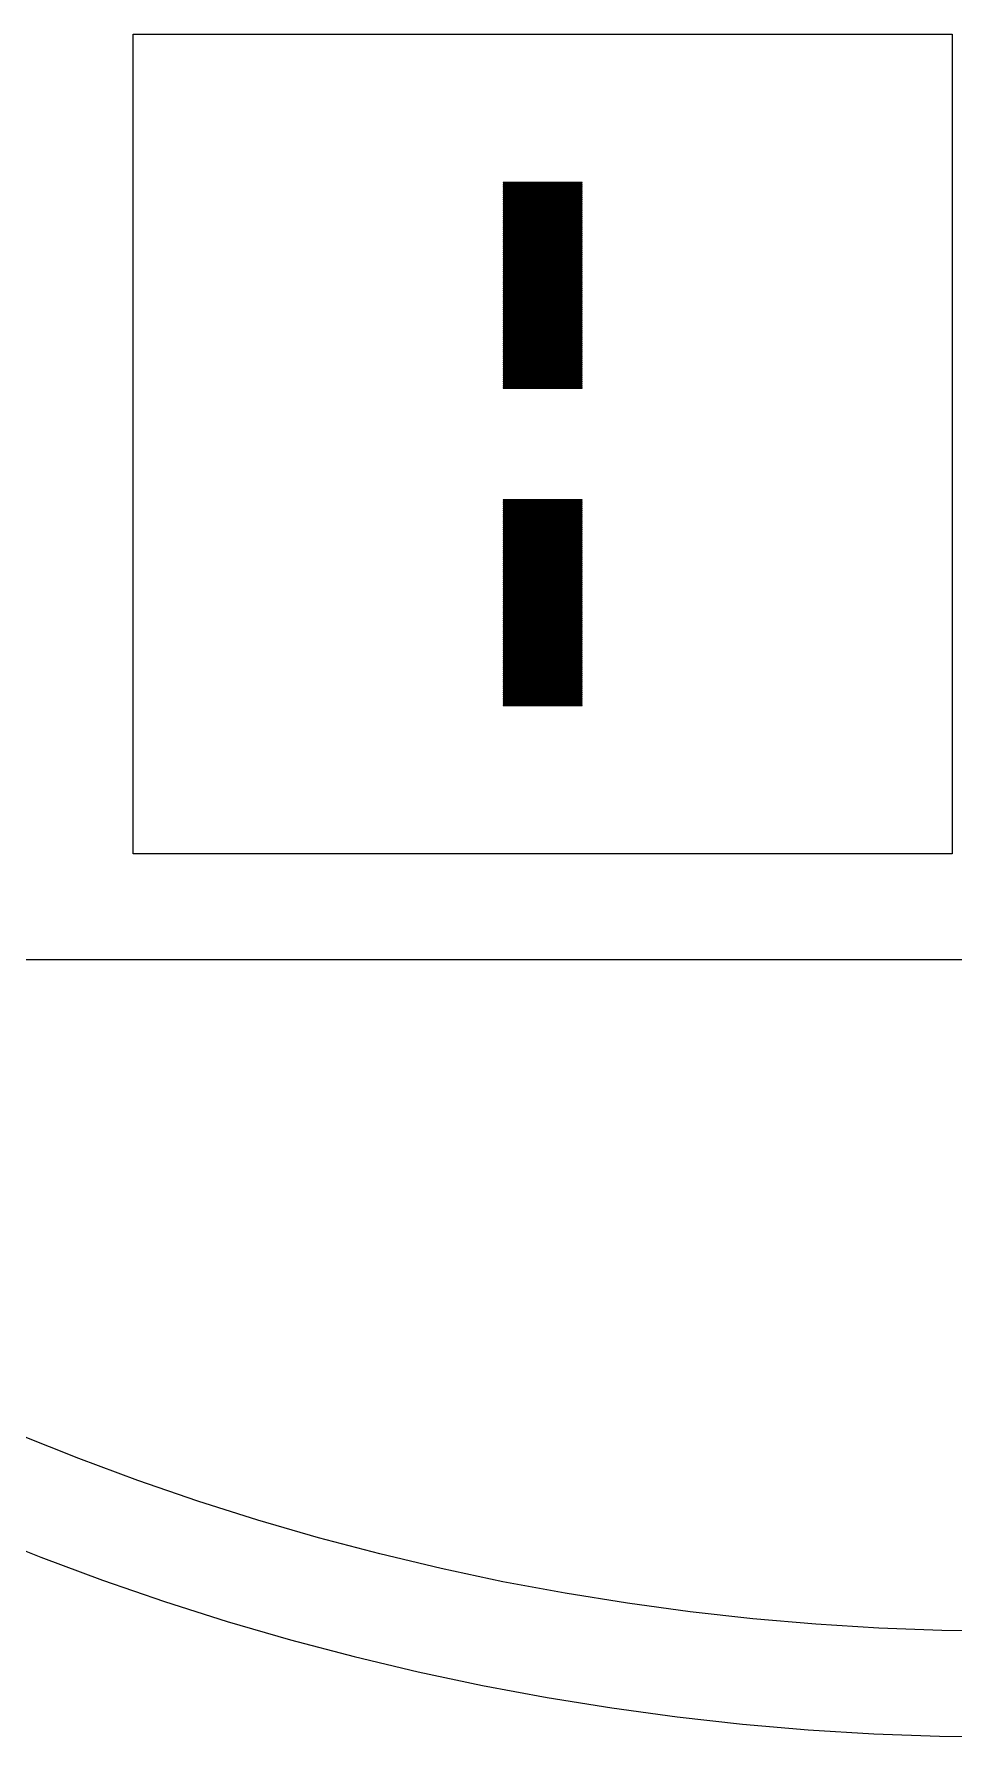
# Model space of a CAD drawing. Extents: x -18 to 83, y -18 to 83.
# Drawn here: x 13.88 to 31.28, y -18.45 to 13.75 of the extents above; entities that cross this region are included whole.
import ezdxf

# ---------------------------------------------------------------- set-up
doc = ezdxf.new("R2010")
doc.units = 0

msp = doc.modelspace()

# ---------------------------------------------------------------- linework, layer by layer
for p, q in [((15.75, -1.75), (15.75, 13.75)), ((15.75, 13.75), (31.25, 13.75)), ((31.25, 13.75), (31.25, -1.75)), ((24.25, 10.945), (22.75, 10.945)), ((22.75, 10.945), (22.75, 10.935)), ((22.75, 10.935), (24.25, 10.935)), ((24.25, 10.905), (22.75, 10.905)), ((22.75, 10.905), (22.75, 10.895)), ((22.75, 10.895), (24.25, 10.895)), ((24.25, 10.865), (22.75, 10.865)), ((22.75, 10.865), (22.75, 10.855)), ((22.75, 10.855), (24.25, 10.855)), ((24.25, 10.825), (22.75, 10.825)), ((22.75, 10.825), (22.75, 10.815)), ((22.75, 10.815), (24.25, 10.815)), ((24.25, 10.785), (22.75, 10.785)), ((22.75, 10.785), (22.75, 10.775)), ((22.75, 10.775), (24.25, 10.775)), ((24.25, 10.745), (22.75, 10.745)), ((22.75, 10.745), (22.75, 10.735)), ((22.75, 10.735), (24.25, 10.735)), ((24.25, 10.705), (22.75, 10.705)), ((22.75, 10.705), (22.75, 10.695)), ((22.75, 10.695), (24.25, 10.695)), ((24.25, 10.665), (22.75, 10.665)), ((22.75, 10.665), (22.75, 10.655)), ((22.75, 10.655), (24.25, 10.655)), ((24.25, 10.935), (24.25, 10.945)), ((24.25, 10.895), (24.25, 10.905)), ((24.25, 10.855), (24.25, 10.865)), ((24.25, 10.815), (24.25, 10.825)), ((24.25, 10.775), (24.25, 10.785)), ((24.25, 10.735), (24.25, 10.745)), ((24.25, 10.695), (24.25, 10.705)), ((24.25, 10.655), (24.25, 10.665)), ((24.25, 10.625), (22.75, 10.625)), ((22.75, 10.625), (22.75, 10.615)), ((22.75, 10.615), (24.25, 10.615)), ((24.25, 10.585), (22.75, 10.585)), ((22.75, 10.585), (22.75, 10.575)), ((22.75, 10.575), (24.25, 10.575)), ((24.25, 10.545), (22.75, 10.545)), ((22.75, 10.545), (22.75, 10.535)), ((22.75, 10.535), (24.25, 10.535)), ((24.25, 10.505), (22.75, 10.505)), ((22.75, 10.505), (22.75, 10.495)), ((22.75, 10.495), (24.25, 10.495)), ((24.25, 10.465), (22.75, 10.465)), ((22.75, 10.465), (22.75, 10.455)), ((22.75, 10.455), (24.25, 10.455)), ((24.25, 10.425), (22.75, 10.425)), ((22.75, 10.425), (22.75, 10.415)), ((22.75, 10.415), (24.25, 10.415)), ((24.25, 10.385), (22.75, 10.385)), ((22.75, 10.385), (22.75, 10.375)), ((22.75, 10.375), (24.25, 10.375)), ((24.25, 10.345), (22.75, 10.345)), ((22.75, 10.345), (22.75, 10.335)), ((22.75, 10.335), (24.25, 10.335)), ((24.25, 10.305), (22.75, 10.305)), ((22.75, 10.305), (22.75, 10.295)), ((24.25, 10.615), (24.25, 10.625)), ((24.25, 10.575), (24.25, 10.585)), ((24.25, 10.535), (24.25, 10.545)), ((24.25, 10.495), (24.25, 10.505)), ((24.25, 10.455), (24.25, 10.465)), ((24.25, 10.415), (24.25, 10.425)), ((24.25, 10.375), (24.25, 10.385)), ((24.25, 10.335), (24.25, 10.345)), ((24.25, 10.295), (24.25, 10.305)), ((22.75, 10.295), (24.25, 10.295)), ((24.25, 10.265), (22.75, 10.265)), ((22.75, 10.265), (22.75, 10.255)), ((22.75, 10.255), (24.25, 10.255)), ((24.25, 10.225), (22.75, 10.225)), ((22.75, 10.225), (22.75, 10.215)), ((22.75, 10.215), (24.25, 10.215)), ((24.25, 10.185), (22.75, 10.185)), ((22.75, 10.185), (22.75, 10.175)), ((22.75, 10.175), (24.25, 10.175)), ((24.25, 10.145), (22.75, 10.145)), ((22.75, 10.145), (22.75, 10.135)), ((22.75, 10.135), (24.25, 10.135)), ((24.25, 10.105), (22.75, 10.105)), ((22.75, 10.105), (22.75, 10.095)), ((22.75, 10.095), (24.25, 10.095)), ((24.25, 10.065), (22.75, 10.065)), ((22.75, 10.065), (22.75, 10.055)), ((22.75, 10.055), (24.25, 10.055)), ((24.25, 10.025), (22.75, 10.025)), ((22.75, 10.025), (22.75, 10.015)), ((22.75, 10.015), (24.25, 10.015)), ((24.25, 9.98499), (22.75, 9.98499)), ((22.75, 9.98499), (22.75, 9.97499)), ((24.25, 10.255), (24.25, 10.265)), ((24.25, 10.215), (24.25, 10.225)), ((24.25, 10.175), (24.25, 10.185)), ((24.25, 10.135), (24.25, 10.145)), ((24.25, 10.095), (24.25, 10.105)), ((24.25, 10.055), (24.25, 10.065)), ((24.25, 10.015), (24.25, 10.025)), ((24.25, 9.97499), (24.25, 9.98499)), ((22.75, 9.97499), (24.25, 9.97499)), ((24.25, 9.94499), (22.75, 9.94499)), ((22.75, 9.94499), (22.75, 9.935)), ((22.75, 9.935), (24.25, 9.935)), ((24.25, 9.905), (22.75, 9.905)), ((22.75, 9.905), (22.75, 9.89499)), ((22.75, 9.89499), (24.25, 9.89499)), ((24.25, 9.86499), (22.75, 9.86499)), ((22.75, 9.86499), (22.75, 9.855)), ((22.75, 9.855), (24.25, 9.855)), ((24.25, 9.825), (22.75, 9.825)), ((22.75, 9.825), (22.75, 9.81499)), ((22.75, 9.81499), (24.25, 9.81499)), ((24.25, 9.78499), (22.75, 9.78499)), ((22.75, 9.78499), (22.75, 9.77499)), ((22.75, 9.77499), (24.25, 9.77499)), ((24.25, 9.745), (22.75, 9.745)), ((22.75, 9.745), (22.75, 9.73499)), ((22.75, 9.73499), (24.25, 9.73499)), ((24.25, 9.70499), (22.75, 9.70499)), ((22.75, 9.70499), (22.75, 9.69499)), ((22.75, 9.69499), (24.25, 9.69499)), ((24.25, 9.66499), (22.75, 9.66499)), ((22.75, 9.66499), (22.75, 9.655)), ((24.25, 9.935), (24.25, 9.94499)), ((24.25, 9.89499), (24.25, 9.905)), ((24.25, 9.855), (24.25, 9.86499)), ((24.25, 9.81499), (24.25, 9.825)), ((24.25, 9.77499), (24.25, 9.78499)), ((24.25, 9.73499), (24.25, 9.745)), ((24.25, 9.69499), (24.25, 9.70499)), ((24.25, 9.655), (24.25, 9.66499)), ((22.75, 9.655), (24.25, 9.655)), ((24.25, 9.625), (22.75, 9.625)), ((22.75, 9.625), (22.75, 9.61499)), ((22.75, 9.61499), (24.25, 9.61499)), ((24.25, 9.58499), (22.75, 9.58499)), ((22.75, 9.58499), (22.75, 9.575)), ((22.75, 9.575), (24.25, 9.575)), ((24.25, 9.545), (22.75, 9.545)), ((22.75, 9.545), (22.75, 9.53499)), ((22.75, 9.53499), (24.25, 9.53499)), ((24.25, 9.50499), (22.75, 9.50499)), ((22.75, 9.50499), (22.75, 9.495)), ((22.75, 9.495), (24.25, 9.495)), ((24.25, 9.465), (22.75, 9.465)), ((22.75, 9.465), (22.75, 9.45499)), ((22.75, 9.45499), (24.25, 9.45499)), ((24.25, 9.42499), (22.75, 9.42499)), ((22.75, 9.42499), (22.75, 9.41499)), ((22.75, 9.41499), (24.25, 9.41499)), ((24.25, 9.38499), (22.75, 9.38499)), ((22.75, 9.38499), (22.75, 9.375)), ((22.75, 9.375), (24.25, 9.375)), ((24.25, 9.34499), (22.75, 9.34499)), ((22.75, 9.34499), (22.75, 9.33499)), ((24.25, 9.61499), (24.25, 9.625)), ((24.25, 9.575), (24.25, 9.58499)), ((24.25, 9.53499), (24.25, 9.545)), ((24.25, 9.495), (24.25, 9.50499)), ((24.25, 9.45499), (24.25, 9.465)), ((24.25, 9.41499), (24.25, 9.42499)), ((24.25, 9.375), (24.25, 9.38499)), ((24.25, 9.33499), (24.25, 9.34499)), ((22.75, 9.33499), (24.25, 9.33499)), ((24.25, 9.30499), (22.75, 9.30499)), ((22.75, 9.30499), (22.75, 9.295)), ((22.75, 9.295), (24.25, 9.295)), ((24.25, 9.265), (22.75, 9.265)), ((22.75, 9.265), (22.75, 9.25499)), ((22.75, 9.25499), (24.25, 9.25499)), ((24.25, 9.22499), (22.75, 9.22499)), ((22.75, 9.22499), (22.75, 9.215)), ((22.75, 9.215), (24.25, 9.215)), ((24.25, 9.185), (22.75, 9.185)), ((22.75, 9.185), (22.75, 9.17499)), ((22.75, 9.17499), (24.25, 9.17499)), ((24.25, 9.14499), (22.75, 9.14499)), ((22.75, 9.14499), (22.75, 9.13499)), ((22.75, 9.13499), (24.25, 9.13499)), ((24.25, 9.105), (22.75, 9.105)), ((22.75, 9.105), (22.75, 9.09499)), ((22.75, 9.09499), (24.25, 9.09499)), ((24.25, 9.06499), (22.75, 9.06499)), ((22.75, 9.06499), (22.75, 9.05499)), ((22.75, 9.05499), (24.25, 9.05499)), ((24.25, 9.02499), (22.75, 9.02499)), ((22.75, 9.02499), (22.75, 9.015)), ((24.25, 9.295), (24.25, 9.30499)), ((24.25, 9.25499), (24.25, 9.265)), ((24.25, 9.215), (24.25, 9.22499)), ((24.25, 9.17499), (24.25, 9.185)), ((24.25, 9.13499), (24.25, 9.14499)), ((24.25, 9.09499), (24.25, 9.105)), ((24.25, 9.05499), (24.25, 9.06499)), ((24.25, 9.015), (24.25, 9.02499)), ((22.75, 9.015), (24.25, 9.015)), ((24.25, 8.985), (22.75, 8.985)), ((22.75, 8.985), (22.75, 8.97501)), ((22.75, 8.97501), (24.25, 8.97501)), ((24.25, 8.94501), (22.75, 8.94501)), ((22.75, 8.94501), (22.75, 8.93501)), ((22.75, 8.93501), (24.25, 8.93501)), ((24.25, 8.90501), (22.75, 8.90501)), ((22.75, 8.90501), (22.75, 8.895)), ((22.75, 8.895), (24.25, 8.895)), ((24.25, 8.86501), (22.75, 8.86501)), ((22.75, 8.86501), (22.75, 8.85501)), ((22.75, 8.85501), (24.25, 8.85501)), ((24.25, 8.82501), (22.75, 8.82501)), ((22.75, 8.82501), (22.75, 8.815)), ((22.75, 8.815), (24.25, 8.815)), ((24.25, 8.785), (22.75, 8.785)), ((22.75, 8.785), (22.75, 8.77501)), ((22.75, 8.77501), (24.25, 8.77501)), ((24.25, 8.74501), (22.75, 8.74501)), ((22.75, 8.74501), (22.75, 8.735)), ((22.75, 8.735), (24.25, 8.735)), ((24.25, 8.705), (22.75, 8.705)), ((22.75, 8.705), (22.75, 8.69501)), ((22.75, 8.69501), (24.25, 8.69501)), ((24.25, 8.97501), (24.25, 8.985)), ((24.25, 8.93501), (24.25, 8.94501)), ((24.25, 8.895), (24.25, 8.90501)), ((24.25, 8.85501), (24.25, 8.86501)), ((24.25, 8.815), (24.25, 8.82501)), ((24.25, 8.77501), (24.25, 8.785)), ((24.25, 8.735), (24.25, 8.74501)), ((24.25, 8.69501), (24.25, 8.705)), ((24.25, 8.66501), (22.75, 8.66501)), ((22.75, 8.66501), (22.75, 8.65501)), ((22.75, 8.65501), (24.25, 8.65501)), ((24.25, 8.625), (22.75, 8.625)), ((22.75, 8.625), (22.75, 8.61501)), ((22.75, 8.61501), (24.25, 8.61501)), ((24.25, 8.58501), (22.75, 8.58501)), ((22.75, 8.58501), (22.75, 8.57501)), ((22.75, 8.57501), (24.25, 8.57501)), ((24.25, 8.54501), (22.75, 8.54501)), ((22.75, 8.54501), (22.75, 8.535)), ((22.75, 8.535), (24.25, 8.535)), ((24.25, 8.505), (22.75, 8.505)), ((22.75, 8.505), (22.75, 8.49501)), ((22.75, 8.49501), (24.25, 8.49501)), ((24.25, 8.46501), (22.75, 8.46501)), ((22.75, 8.46501), (22.75, 8.455)), ((22.75, 8.455), (24.25, 8.455)), ((24.25, 8.425), (22.75, 8.425)), ((22.75, 8.425), (22.75, 8.41501)), ((22.75, 8.41501), (24.25, 8.41501)), ((24.25, 8.38501), (22.75, 8.38501)), ((22.75, 8.38501), (22.75, 8.375)), ((22.75, 8.375), (24.25, 8.375)), ((24.25, 8.65501), (24.25, 8.66501)), ((24.25, 8.61501), (24.25, 8.625)), ((24.25, 8.57501), (24.25, 8.58501)), ((24.25, 8.535), (24.25, 8.54501)), ((24.25, 8.49501), (24.25, 8.505)), ((24.25, 8.455), (24.25, 8.46501)), ((24.25, 8.41501), (24.25, 8.425)), ((24.25, 8.375), (24.25, 8.38501)), ((24.25, 8.345), (22.75, 8.345)), ((22.75, 8.345), (22.75, 8.33501)), ((22.75, 8.33501), (24.25, 8.33501)), ((24.25, 8.30501), (22.75, 8.30501)), ((22.75, 8.30501), (22.75, 8.29501)), ((22.75, 8.29501), (24.25, 8.29501)), ((24.25, 8.26501), (22.75, 8.26501)), ((22.75, 8.26501), (22.75, 8.255)), ((22.75, 8.255), (24.25, 8.255)), ((24.25, 8.22501), (22.75, 8.22501)), ((22.75, 8.22501), (22.75, 8.21501)), ((22.75, 8.21501), (24.25, 8.21501)), ((24.25, 8.18501), (22.75, 8.18501)), ((22.75, 8.18501), (22.75, 8.175)), ((22.75, 8.175), (24.25, 8.175)), ((24.25, 8.145), (22.75, 8.145)), ((22.75, 8.145), (22.75, 8.13501)), ((22.75, 8.13501), (24.25, 8.13501)), ((24.25, 8.10501), (22.75, 8.10501)), ((22.75, 8.10501), (22.75, 8.095)), ((22.75, 8.095), (24.25, 8.095)), ((24.25, 8.065), (22.75, 8.065)), ((22.75, 8.065), (22.75, 8.05501)), ((22.75, 8.05501), (24.25, 8.05501)), ((24.25, 8.33501), (24.25, 8.345)), ((24.25, 8.29501), (24.25, 8.30501)), ((24.25, 8.255), (24.25, 8.26501)), ((24.25, 8.21501), (24.25, 8.22501)), ((24.25, 8.175), (24.25, 8.18501)), ((24.25, 8.13501), (24.25, 8.145)), ((24.25, 8.095), (24.25, 8.10501)), ((24.25, 8.05501), (24.25, 8.065)), ((24.25, 8.02501), (22.75, 8.02501)), ((22.75, 8.02501), (22.75, 8.01501)), ((22.75, 8.01501), (24.25, 8.01501)), ((24.25, 7.985), (22.75, 7.985)), ((22.75, 7.985), (22.75, 7.97501)), ((22.75, 7.97501), (24.25, 7.97501)), ((24.25, 7.94501), (22.75, 7.94501)), ((22.75, 7.94501), (22.75, 7.93501)), ((22.75, 7.93501), (24.25, 7.93501)), ((24.25, 7.90501), (22.75, 7.90501)), ((22.75, 7.90501), (22.75, 7.895)), ((22.75, 7.895), (24.25, 7.895)), ((24.25, 7.86501), (22.75, 7.86501)), ((22.75, 7.86501), (22.75, 7.85501)), ((22.75, 7.85501), (24.25, 7.85501)), ((24.25, 7.82501), (22.75, 7.82501)), ((22.75, 7.82501), (22.75, 7.815)), ((22.75, 7.815), (24.25, 7.815)), ((24.25, 7.785), (22.75, 7.785)), ((22.75, 7.785), (22.75, 7.77501)), ((22.75, 7.77501), (24.25, 7.77501)), ((24.25, 7.74501), (22.75, 7.74501)), ((22.75, 7.74501), (22.75, 7.735)), ((22.75, 7.735), (24.25, 7.735)), ((24.25, 8.01501), (24.25, 8.02501)), ((24.25, 7.97501), (24.25, 7.985)), ((24.25, 7.93501), (24.25, 7.94501)), ((24.25, 7.895), (24.25, 7.90501)), ((24.25, 7.85501), (24.25, 7.86501)), ((24.25, 7.815), (24.25, 7.82501)), ((24.25, 7.77501), (24.25, 7.785)), ((24.25, 7.735), (24.25, 7.74501)), ((24.25, 7.705), (22.75, 7.705)), ((22.75, 7.705), (22.75, 7.69501)), ((22.75, 7.69501), (24.25, 7.69501)), ((24.25, 7.66501), (22.75, 7.66501)), ((22.75, 7.66501), (22.75, 7.65501)), ((22.75, 7.65501), (24.25, 7.65501)), ((24.25, 7.625), (22.75, 7.625)), ((22.75, 7.625), (22.75, 7.61501)), ((22.75, 7.61501), (24.25, 7.61501)), ((24.25, 7.58501), (22.75, 7.58501)), ((22.75, 7.58501), (22.75, 7.57501)), ((22.75, 7.57501), (24.25, 7.57501)), ((24.25, 7.54501), (22.75, 7.54501)), ((22.75, 7.54501), (22.75, 7.535)), ((22.75, 7.535), (24.25, 7.535)), ((24.25, 7.505), (22.75, 7.505)), ((22.75, 7.505), (22.75, 7.49501)), ((22.75, 7.49501), (24.25, 7.49501)), ((24.25, 7.46501), (22.75, 7.46501)), ((22.75, 7.46501), (22.75, 7.455)), ((22.75, 7.455), (24.25, 7.455)), ((24.25, 7.425), (22.75, 7.425)), ((22.75, 7.425), (22.75, 7.41501)), ((22.75, 7.41501), (24.25, 7.41501)), ((24.25, 7.69501), (24.25, 7.705)), ((24.25, 7.65501), (24.25, 7.66501)), ((24.25, 7.61501), (24.25, 7.625)), ((24.25, 7.57501), (24.25, 7.58501)), ((24.25, 7.535), (24.25, 7.54501)), ((24.25, 7.49501), (24.25, 7.505)), ((24.25, 7.455), (24.25, 7.46501)), ((24.25, 7.41501), (24.25, 7.425)), ((24.25, 7.38501), (22.75, 7.38501)), ((22.75, 7.38501), (22.75, 7.375)), ((22.75, 7.375), (24.25, 7.375)), ((24.25, 7.345), (22.75, 7.345)), ((22.75, 7.345), (22.75, 7.33501)), ((22.75, 7.33501), (24.25, 7.33501)), ((24.25, 7.30501), (22.75, 7.30501)), ((22.75, 7.30501), (22.75, 7.29501)), ((22.75, 7.29501), (24.25, 7.29501)), ((24.25, 7.26501), (22.75, 7.26501)), ((22.75, 7.26501), (22.75, 7.255)), ((22.75, 7.255), (24.25, 7.255)), ((24.25, 7.22501), (22.75, 7.22501)), ((22.75, 7.22501), (22.75, 7.21501)), ((22.75, 7.21501), (24.25, 7.21501)), ((24.25, 7.18501), (22.75, 7.18501)), ((22.75, 7.18501), (22.75, 7.175)), ((22.75, 7.175), (24.25, 7.175)), ((24.25, 7.145), (22.75, 7.145)), ((22.75, 7.145), (22.75, 7.13501)), ((22.75, 7.13501), (24.25, 7.13501)), ((24.25, 7.10501), (22.75, 7.10501)), ((22.75, 7.10501), (22.75, 7.095)), ((22.75, 7.095), (24.25, 7.095)), ((24.25, 7.375), (24.25, 7.38501)), ((24.25, 7.33501), (24.25, 7.345)), ((24.25, 7.29501), (24.25, 7.30501)), ((24.25, 7.255), (24.25, 7.26501)), ((24.25, 7.21501), (24.25, 7.22501)), ((24.25, 7.175), (24.25, 7.18501)), ((24.25, 7.13501), (24.25, 7.145)), ((24.25, 7.095), (24.25, 7.10501)), ((24.25, 7.065), (22.75, 7.065)), ((22.75, 7.065), (22.75, 7.05501)), ((22.75, 7.05501), (24.25, 7.05501)), ((24.25, 7.05501), (24.25, 7.065)), ((24.25, 4.94499), (22.75, 4.94499)), ((22.75, 4.94499), (22.75, 4.935)), ((22.75, 4.935), (24.25, 4.935)), ((24.25, 4.905), (22.75, 4.905)), ((22.75, 4.905), (22.75, 4.89499)), ((22.75, 4.89499), (24.25, 4.89499)), ((24.25, 4.86499), (22.75, 4.86499)), ((22.75, 4.86499), (22.75, 4.855)), ((22.75, 4.855), (24.25, 4.855)), ((24.25, 4.935), (24.25, 4.94499)), ((24.25, 4.89499), (24.25, 4.905)), ((24.25, 4.855), (24.25, 4.86499)), ((24.25, 4.825), (22.75, 4.825)), ((22.75, 4.825), (22.75, 4.81499)), ((22.75, 4.81499), (24.25, 4.81499)), ((24.25, 4.78499), (22.75, 4.78499)), ((22.75, 4.78499), (22.75, 4.77499)), ((22.75, 4.77499), (24.25, 4.77499)), ((24.25, 4.745), (22.75, 4.745)), ((22.75, 4.745), (22.75, 4.73499)), ((22.75, 4.73499), (24.25, 4.73499)), ((24.25, 4.70499), (22.75, 4.70499)), ((22.75, 4.70499), (22.75, 4.69499)), ((22.75, 4.69499), (24.25, 4.69499)), ((24.25, 4.66499), (22.75, 4.66499)), ((22.75, 4.66499), (22.75, 4.655)), ((22.75, 4.655), (24.25, 4.655)), ((24.25, 4.625), (22.75, 4.625)), ((22.75, 4.625), (22.75, 4.61499)), ((22.75, 4.61499), (24.25, 4.61499)), ((24.25, 4.58499), (22.75, 4.58499)), ((22.75, 4.58499), (22.75, 4.575)), ((22.75, 4.575), (24.25, 4.575)), ((24.25, 4.545), (22.75, 4.545)), ((22.75, 4.545), (22.75, 4.53499)), ((22.75, 4.53499), (24.25, 4.53499)), ((24.25, 4.81499), (24.25, 4.825)), ((24.25, 4.77499), (24.25, 4.78499)), ((24.25, 4.73499), (24.25, 4.745)), ((24.25, 4.69499), (24.25, 4.70499)), ((24.25, 4.655), (24.25, 4.66499)), ((24.25, 4.61499), (24.25, 4.625)), ((24.25, 4.575), (24.25, 4.58499)), ((24.25, 4.53499), (24.25, 4.545)), ((24.25, 4.50499), (22.75, 4.50499)), ((22.75, 4.50499), (22.75, 4.495)), ((22.75, 4.495), (24.25, 4.495)), ((24.25, 4.465), (22.75, 4.465)), ((22.75, 4.465), (22.75, 4.45499)), ((22.75, 4.45499), (24.25, 4.45499)), ((24.25, 4.42499), (22.75, 4.42499)), ((22.75, 4.42499), (22.75, 4.41499)), ((22.75, 4.41499), (24.25, 4.41499)), ((24.25, 4.38499), (22.75, 4.38499)), ((22.75, 4.38499), (22.75, 4.375)), ((22.75, 4.375), (24.25, 4.375)), ((24.25, 4.34499), (22.75, 4.34499)), ((22.75, 4.34499), (22.75, 4.33499)), ((22.75, 4.33499), (24.25, 4.33499)), ((24.25, 4.30499), (22.75, 4.30499)), ((22.75, 4.30499), (22.75, 4.295)), ((22.75, 4.295), (24.25, 4.295)), ((24.25, 4.265), (22.75, 4.265)), ((22.75, 4.265), (22.75, 4.25499)), ((22.75, 4.25499), (24.25, 4.25499)), ((24.25, 4.22499), (22.75, 4.22499)), ((22.75, 4.22499), (22.75, 4.215)), ((22.75, 4.215), (24.25, 4.215)), ((24.25, 4.495), (24.25, 4.50499)), ((24.25, 4.45499), (24.25, 4.465)), ((24.25, 4.41499), (24.25, 4.42499)), ((24.25, 4.375), (24.25, 4.38499)), ((24.25, 4.33499), (24.25, 4.34499)), ((24.25, 4.295), (24.25, 4.30499)), ((24.25, 4.25499), (24.25, 4.265)), ((24.25, 4.215), (24.25, 4.22499)), ((24.25, 4.185), (22.75, 4.185)), ((22.75, 4.185), (22.75, 4.17499)), ((22.75, 4.17499), (24.25, 4.17499)), ((24.25, 4.14499), (22.75, 4.14499)), ((22.75, 4.14499), (22.75, 4.13499)), ((22.75, 4.13499), (24.25, 4.13499)), ((24.25, 4.105), (22.75, 4.105)), ((22.75, 4.105), (22.75, 4.09499)), ((22.75, 4.09499), (24.25, 4.09499)), ((24.25, 4.06499), (22.75, 4.06499)), ((22.75, 4.06499), (22.75, 4.05499)), ((22.75, 4.05499), (24.25, 4.05499)), ((24.25, 4.02499), (22.75, 4.02499)), ((22.75, 4.02499), (22.75, 4.015)), ((22.75, 4.015), (24.25, 4.015)), ((24.25, 3.98499), (22.75, 3.98499)), ((22.75, 3.98499), (22.75, 3.97499)), ((22.75, 3.97499), (24.25, 3.97499)), ((24.25, 3.94499), (22.75, 3.94499)), ((22.75, 3.94499), (22.75, 3.935)), ((22.75, 3.935), (24.25, 3.935)), ((24.25, 3.905), (22.75, 3.905)), ((22.75, 3.905), (22.75, 3.89499)), ((22.75, 3.89499), (24.25, 3.89499)), ((24.25, 3.86499), (22.75, 3.86499)), ((22.75, 3.86499), (22.75, 3.855)), ((24.25, 4.17499), (24.25, 4.185)), ((24.25, 4.13499), (24.25, 4.14499)), ((24.25, 4.09499), (24.25, 4.105)), ((24.25, 4.05499), (24.25, 4.06499)), ((24.25, 4.015), (24.25, 4.02499)), ((24.25, 3.97499), (24.25, 3.98499)), ((24.25, 3.935), (24.25, 3.94499)), ((24.25, 3.89499), (24.25, 3.905)), ((24.25, 3.855), (24.25, 3.86499)), ((22.75, 3.855), (24.25, 3.855)), ((24.25, 3.825), (22.75, 3.825)), ((22.75, 3.825), (22.75, 3.81499)), ((22.75, 3.81499), (24.25, 3.81499)), ((24.25, 3.78499), (22.75, 3.78499)), ((22.75, 3.78499), (22.75, 3.77499)), ((22.75, 3.77499), (24.25, 3.77499)), ((24.25, 3.745), (22.75, 3.745)), ((22.75, 3.745), (22.75, 3.73499)), ((22.75, 3.73499), (24.25, 3.73499)), ((24.25, 3.70499), (22.75, 3.70499)), ((22.75, 3.70499), (22.75, 3.69499)), ((22.75, 3.69499), (24.25, 3.69499)), ((24.25, 3.66499), (22.75, 3.66499)), ((22.75, 3.66499), (22.75, 3.655)), ((22.75, 3.655), (24.25, 3.655)), ((24.25, 3.625), (22.75, 3.625)), ((22.75, 3.625), (22.75, 3.61499)), ((22.75, 3.61499), (24.25, 3.61499)), ((24.25, 3.58499), (22.75, 3.58499)), ((22.75, 3.58499), (22.75, 3.575)), ((22.75, 3.575), (24.25, 3.575)), ((24.25, 3.545), (22.75, 3.545)), ((22.75, 3.545), (22.75, 3.53499)), ((24.25, 3.81499), (24.25, 3.825)), ((24.25, 3.77499), (24.25, 3.78499)), ((24.25, 3.73499), (24.25, 3.745)), ((24.25, 3.69499), (24.25, 3.70499)), ((24.25, 3.655), (24.25, 3.66499)), ((24.25, 3.61499), (24.25, 3.625)), ((24.25, 3.575), (24.25, 3.58499)), ((24.25, 3.53499), (24.25, 3.545)), ((22.75, 3.53499), (24.25, 3.53499)), ((24.25, 3.50499), (22.75, 3.50499)), ((22.75, 3.50499), (22.75, 3.495)), ((22.75, 3.495), (24.25, 3.495)), ((24.25, 3.465), (22.75, 3.465)), ((22.75, 3.465), (22.75, 3.45499)), ((22.75, 3.45499), (24.25, 3.45499)), ((24.25, 3.42499), (22.75, 3.42499)), ((22.75, 3.42499), (22.75, 3.41499)), ((22.75, 3.41499), (24.25, 3.41499)), ((24.25, 3.38499), (22.75, 3.38499)), ((22.75, 3.38499), (22.75, 3.375)), ((22.75, 3.375), (24.25, 3.375)), ((24.25, 3.34499), (22.75, 3.34499)), ((22.75, 3.34499), (22.75, 3.33499)), ((22.75, 3.33499), (24.25, 3.33499)), ((24.25, 3.30499), (22.75, 3.30499)), ((22.75, 3.30499), (22.75, 3.295)), ((22.75, 3.295), (24.25, 3.295)), ((24.25, 3.265), (22.75, 3.265)), ((22.75, 3.265), (22.75, 3.25499)), ((22.75, 3.25499), (24.25, 3.25499)), ((24.25, 3.22499), (22.75, 3.22499)), ((22.75, 3.22499), (22.75, 3.215)), ((24.25, 3.495), (24.25, 3.50499)), ((24.25, 3.45499), (24.25, 3.465)), ((24.25, 3.41499), (24.25, 3.42499)), ((24.25, 3.375), (24.25, 3.38499)), ((24.25, 3.33499), (24.25, 3.34499)), ((24.25, 3.295), (24.25, 3.30499)), ((24.25, 3.25499), (24.25, 3.265)), ((24.25, 3.215), (24.25, 3.22499)), ((22.75, 3.215), (24.25, 3.215)), ((24.25, 3.185), (22.75, 3.185)), ((22.75, 3.185), (22.75, 3.17499)), ((22.75, 3.17499), (24.25, 3.17499)), ((24.25, 3.14499), (22.75, 3.14499)), ((22.75, 3.14499), (22.75, 3.13499)), ((22.75, 3.13499), (24.25, 3.13499)), ((24.25, 3.105), (22.75, 3.105)), ((22.75, 3.105), (22.75, 3.09499)), ((22.75, 3.09499), (24.25, 3.09499)), ((24.25, 3.06499), (22.75, 3.06499)), ((22.75, 3.06499), (22.75, 3.05499)), ((22.75, 3.05499), (24.25, 3.05499)), ((24.25, 3.02499), (22.75, 3.02499)), ((22.75, 3.02499), (22.75, 3.015)), ((22.75, 3.015), (24.25, 3.015)), ((24.25, 2.985), (22.75, 2.985)), ((22.75, 2.985), (22.75, 2.97501)), ((22.75, 2.97501), (24.25, 2.97501)), ((24.25, 2.94501), (22.75, 2.94501)), ((22.75, 2.94501), (22.75, 2.93501)), ((22.75, 2.93501), (24.25, 2.93501)), ((24.25, 2.90501), (22.75, 2.90501)), ((22.75, 2.90501), (22.75, 2.895)), ((24.25, 3.17499), (24.25, 3.185)), ((24.25, 3.13499), (24.25, 3.14499)), ((24.25, 3.09499), (24.25, 3.105)), ((24.25, 3.05499), (24.25, 3.06499)), ((24.25, 3.015), (24.25, 3.02499)), ((24.25, 2.97501), (24.25, 2.985)), ((24.25, 2.93501), (24.25, 2.94501)), ((24.25, 2.895), (24.25, 2.90501)), ((22.75, 2.895), (24.25, 2.895)), ((24.25, 2.86501), (22.75, 2.86501)), ((22.75, 2.86501), (22.75, 2.85501)), ((22.75, 2.85501), (24.25, 2.85501)), ((24.25, 2.82501), (22.75, 2.82501)), ((22.75, 2.82501), (22.75, 2.815)), ((22.75, 2.815), (24.25, 2.815)), ((24.25, 2.785), (22.75, 2.785)), ((22.75, 2.785), (22.75, 2.77501)), ((22.75, 2.77501), (24.25, 2.77501)), ((24.25, 2.74501), (22.75, 2.74501)), ((22.75, 2.74501), (22.75, 2.735)), ((22.75, 2.735), (24.25, 2.735)), ((24.25, 2.705), (22.75, 2.705)), ((22.75, 2.705), (22.75, 2.69501)), ((22.75, 2.69501), (24.25, 2.69501)), ((24.25, 2.66501), (22.75, 2.66501)), ((22.75, 2.66501), (22.75, 2.65501)), ((22.75, 2.65501), (24.25, 2.65501)), ((24.25, 2.625), (22.75, 2.625)), ((22.75, 2.625), (22.75, 2.61501)), ((22.75, 2.61501), (24.25, 2.61501)), ((24.25, 2.58501), (22.75, 2.58501)), ((22.75, 2.58501), (22.75, 2.57501)), ((24.25, 2.85501), (24.25, 2.86501)), ((24.25, 2.815), (24.25, 2.82501)), ((24.25, 2.77501), (24.25, 2.785)), ((24.25, 2.735), (24.25, 2.74501)), ((24.25, 2.69501), (24.25, 2.705)), ((24.25, 2.65501), (24.25, 2.66501)), ((24.25, 2.61501), (24.25, 2.625)), ((24.25, 2.57501), (24.25, 2.58501)), ((22.75, 2.57501), (24.25, 2.57501)), ((24.25, 2.54501), (22.75, 2.54501)), ((22.75, 2.54501), (22.75, 2.535)), ((22.75, 2.535), (24.25, 2.535)), ((24.25, 2.505), (22.75, 2.505)), ((22.75, 2.505), (22.75, 2.49501)), ((22.75, 2.49501), (24.25, 2.49501)), ((24.25, 2.46501), (22.75, 2.46501)), ((22.75, 2.46501), (22.75, 2.455)), ((22.75, 2.455), (24.25, 2.455)), ((24.25, 2.425), (22.75, 2.425)), ((22.75, 2.425), (22.75, 2.41501)), ((22.75, 2.41501), (24.25, 2.41501)), ((24.25, 2.38501), (22.75, 2.38501)), ((22.75, 2.38501), (22.75, 2.375)), ((22.75, 2.375), (24.25, 2.375)), ((24.25, 2.345), (22.75, 2.345)), ((22.75, 2.345), (22.75, 2.33501)), ((22.75, 2.33501), (24.25, 2.33501)), ((24.25, 2.30501), (22.75, 2.30501)), ((22.75, 2.30501), (22.75, 2.29501)), ((22.75, 2.29501), (24.25, 2.29501)), ((24.25, 2.26501), (22.75, 2.26501)), ((22.75, 2.26501), (22.75, 2.255)), ((22.75, 2.255), (24.25, 2.255)), ((24.25, 2.535), (24.25, 2.54501)), ((24.25, 2.49501), (24.25, 2.505)), ((24.25, 2.455), (24.25, 2.46501)), ((24.25, 2.41501), (24.25, 2.425)), ((24.25, 2.375), (24.25, 2.38501)), ((24.25, 2.33501), (24.25, 2.345)), ((24.25, 2.29501), (24.25, 2.30501)), ((24.25, 2.255), (24.25, 2.26501)), ((24.25, 2.22501), (22.75, 2.22501)), ((22.75, 2.22501), (22.75, 2.21501)), ((22.75, 2.21501), (24.25, 2.21501)), ((24.25, 2.18501), (22.75, 2.18501)), ((22.75, 2.18501), (22.75, 2.175)), ((22.75, 2.175), (24.25, 2.175)), ((24.25, 2.145), (22.75, 2.145)), ((22.75, 2.145), (22.75, 2.13501)), ((22.75, 2.13501), (24.25, 2.13501)), ((24.25, 2.10501), (22.75, 2.10501)), ((22.75, 2.10501), (22.75, 2.095)), ((22.75, 2.095), (24.25, 2.095)), ((24.25, 2.065), (22.75, 2.065)), ((22.75, 2.065), (22.75, 2.05501)), ((22.75, 2.05501), (24.25, 2.05501)), ((24.25, 2.02501), (22.75, 2.02501)), ((22.75, 2.02501), (22.75, 2.01501)), ((22.75, 2.01501), (24.25, 2.01501)), ((24.25, 1.985), (22.75, 1.985)), ((22.75, 1.985), (22.75, 1.97501)), ((22.75, 1.97501), (24.25, 1.97501)), ((24.25, 1.94501), (22.75, 1.94501)), ((22.75, 1.94501), (22.75, 1.93501)), ((22.75, 1.93501), (24.25, 1.93501)), ((24.25, 2.21501), (24.25, 2.22501)), ((24.25, 2.175), (24.25, 2.18501)), ((24.25, 2.13501), (24.25, 2.145)), ((24.25, 2.095), (24.25, 2.10501)), ((24.25, 2.05501), (24.25, 2.065)), ((24.25, 2.01501), (24.25, 2.02501)), ((24.25, 1.97501), (24.25, 1.985)), ((24.25, 1.93501), (24.25, 1.94501)), ((24.25, 1.90501), (22.75, 1.90501)), ((22.75, 1.90501), (22.75, 1.895)), ((22.75, 1.895), (24.25, 1.895)), ((24.25, 1.86501), (22.75, 1.86501)), ((22.75, 1.86501), (22.75, 1.85501)), ((22.75, 1.85501), (24.25, 1.85501)), ((24.25, 1.82501), (22.75, 1.82501)), ((22.75, 1.82501), (22.75, 1.815)), ((22.75, 1.815), (24.25, 1.815)), ((24.25, 1.785), (22.75, 1.785)), ((22.75, 1.785), (22.75, 1.77501)), ((22.75, 1.77501), (24.25, 1.77501)), ((24.25, 1.74501), (22.75, 1.74501)), ((22.75, 1.74501), (22.75, 1.735)), ((22.75, 1.735), (24.25, 1.735)), ((24.25, 1.705), (22.75, 1.705)), ((22.75, 1.705), (22.75, 1.69501)), ((22.75, 1.69501), (24.25, 1.69501)), ((24.25, 1.66501), (22.75, 1.66501)), ((22.75, 1.66501), (22.75, 1.65501)), ((22.75, 1.65501), (24.25, 1.65501)), ((24.25, 1.625), (22.75, 1.625)), ((22.75, 1.625), (22.75, 1.61501)), ((22.75, 1.61501), (24.25, 1.61501)), ((24.25, 1.895), (24.25, 1.90501)), ((24.25, 1.85501), (24.25, 1.86501)), ((24.25, 1.815), (24.25, 1.82501)), ((24.25, 1.77501), (24.25, 1.785)), ((24.25, 1.735), (24.25, 1.74501)), ((24.25, 1.69501), (24.25, 1.705)), ((24.25, 1.65501), (24.25, 1.66501)), ((24.25, 1.61501), (24.25, 1.625)), ((24.25, 1.58501), (22.75, 1.58501)), ((22.75, 1.58501), (22.75, 1.57501)), ((22.75, 1.57501), (24.25, 1.57501)), ((24.25, 1.54501), (22.75, 1.54501)), ((22.75, 1.54501), (22.75, 1.535)), ((22.75, 1.535), (24.25, 1.535)), ((24.25, 1.505), (22.75, 1.505)), ((22.75, 1.505), (22.75, 1.49501)), ((22.75, 1.49501), (24.25, 1.49501)), ((24.25, 1.46501), (22.75, 1.46501)), ((22.75, 1.46501), (22.75, 1.455)), ((22.75, 1.455), (24.25, 1.455)), ((24.25, 1.425), (22.75, 1.425)), ((22.75, 1.425), (22.75, 1.41501)), ((22.75, 1.41501), (24.25, 1.41501)), ((24.25, 1.38501), (22.75, 1.38501)), ((22.75, 1.38501), (22.75, 1.375)), ((22.75, 1.375), (24.25, 1.375)), ((24.25, 1.345), (22.75, 1.345)), ((22.75, 1.345), (22.75, 1.33501)), ((22.75, 1.33501), (24.25, 1.33501)), ((24.25, 1.30501), (22.75, 1.30501)), ((22.75, 1.30501), (22.75, 1.29501)), ((22.75, 1.29501), (24.25, 1.29501)), ((24.25, 1.57501), (24.25, 1.58501)), ((24.25, 1.535), (24.25, 1.54501)), ((24.25, 1.49501), (24.25, 1.505)), ((24.25, 1.455), (24.25, 1.46501)), ((24.25, 1.41501), (24.25, 1.425)), ((24.25, 1.375), (24.25, 1.38501)), ((24.25, 1.33501), (24.25, 1.345)), ((24.25, 1.29501), (24.25, 1.30501)), ((24.25, 1.26501), (22.75, 1.26501)), ((22.75, 1.26501), (22.75, 1.255)), ((22.75, 1.255), (24.25, 1.255)), ((24.25, 1.22501), (22.75, 1.22501)), ((22.75, 1.22501), (22.75, 1.21501)), ((22.75, 1.21501), (24.25, 1.21501)), ((24.25, 1.18501), (22.75, 1.18501)), ((22.75, 1.18501), (22.75, 1.175)), ((22.75, 1.175), (24.25, 1.175)), ((24.25, 1.145), (22.75, 1.145)), ((22.75, 1.145), (22.75, 1.13501)), ((22.75, 1.13501), (24.25, 1.13501)), ((24.25, 1.10501), (22.75, 1.10501)), ((22.75, 1.10501), (22.75, 1.095)), ((22.75, 1.095), (24.25, 1.095)), ((24.25, 1.065), (22.75, 1.065)), ((22.75, 1.065), (22.75, 1.05501)), ((22.75, 1.05501), (24.25, 1.05501)), ((24.25, 1.255), (24.25, 1.26501)), ((24.25, 1.21501), (24.25, 1.22501)), ((24.25, 1.175), (24.25, 1.18501)), ((24.25, 1.13501), (24.25, 1.145)), ((24.25, 1.095), (24.25, 1.10501)), ((24.25, 1.05501), (24.25, 1.065)), ((31.25, -1.75), (15.75, -1.75)), ((-0.54568, -3.75), (65.0457, -3.75)), ((14.7231, -13.1867), (13.6133, -12.7429)), ((15.8435, -13.6032), (14.7231, -13.1867)), ((16.9737, -13.992), (15.8435, -13.6032)), ((18.1131, -14.353), (16.9737, -13.992)), ((19.2611, -14.6859), (18.1131, -14.353)), ((12.8479, -14.5907), (14.0033, -15.0527)), ((20.4169, -14.9905), (19.2611, -14.6859)), ((14.0033, -15.0527), (15.1697, -15.4863)), ((21.5798, -15.2667), (20.4169, -14.9905)), ((22.7491, -15.5142), (21.5798, -15.2667)), ((15.1697, -15.4863), (16.3463, -15.8911)), ((23.9241, -15.733), (22.7491, -15.5142)), ((25.1042, -15.9229), (23.9241, -15.733)), ((16.3463, -15.8911), (17.5326, -16.2669)), ((26.2886, -16.0837), (25.1042, -15.9229)), ((27.4766, -16.2155), (26.2886, -16.0837)), ((17.5326, -16.2669), (18.7277, -16.6134)), ((28.6674, -16.318), (27.4766, -16.2155)), ((29.8604, -16.3913), (28.6674, -16.318)), ((31.0548, -16.4353), (29.8604, -16.3913)), ((18.7277, -16.6134), (19.9309, -16.9306)), ((32.25, -16.45), (31.0548, -16.4353)), ((19.9309, -16.9306), (21.1416, -17.2181)), ((21.1416, -17.2181), (22.3589, -17.4758)), ((22.3589, -17.4758), (23.5822, -17.7036)), ((23.5822, -17.7036), (24.8108, -17.9012)), ((24.8108, -17.9012), (26.0438, -18.0687)), ((26.0438, -18.0687), (27.2805, -18.2059)), ((27.2805, -18.2059), (28.5203, -18.3126)), ((28.5203, -18.3126), (29.7623, -18.3889)), ((29.7623, -18.3889), (31.0058, -18.4347)), ((31.0058, -18.4347), (32.25, -18.45))]:
    msp.add_line(p, q)

doc.saveas('drawing.dxf')
